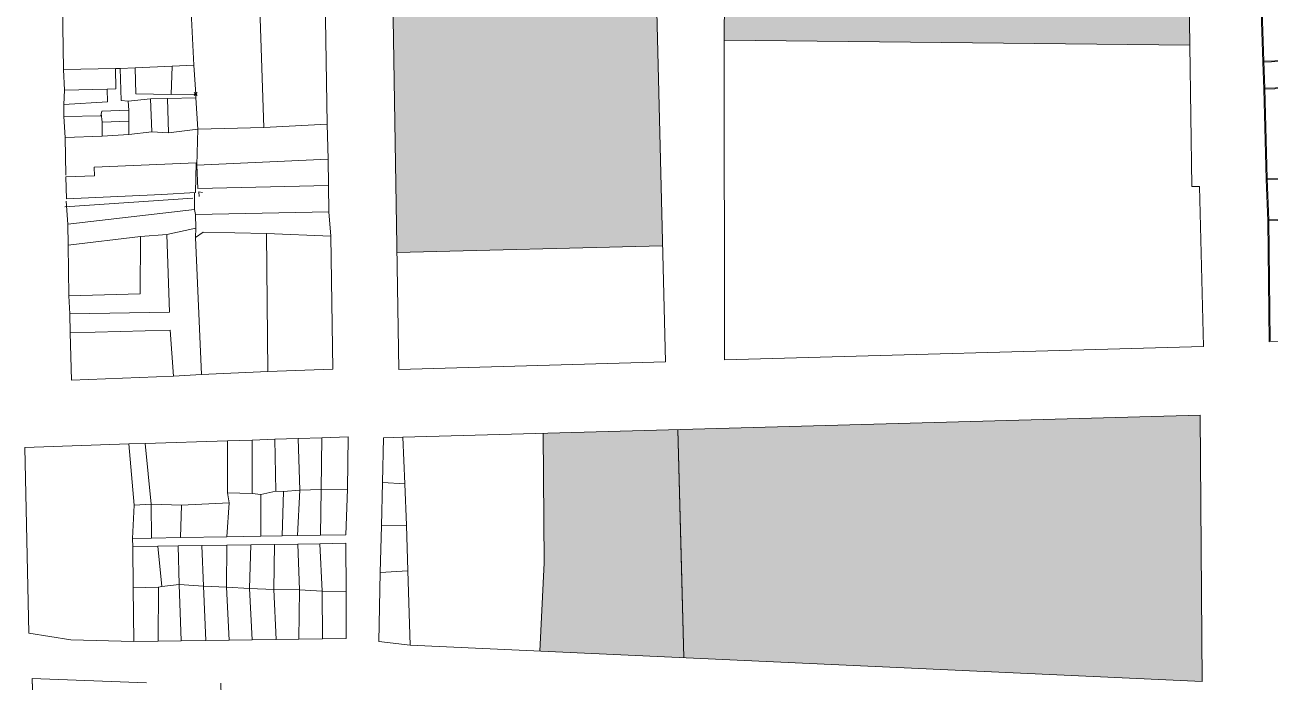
# Model space of a CAD drawing. Header units: millimetres. Extents: x 1956 to 626126, y 2654 to 1331070.
# Drawn here: x 625442.6 to 625842.1, y 1329709.7 to 1329920.4 of the extents above; entities that cross this region are included whole.
import ezdxf

# ---------------------------------------------------------------- set-up
doc = ezdxf.new("R2010")
doc.units = ezdxf.units.MM
doc.header["$PDMODE"] = 35
doc.header["$PDSIZE"] = 0.5
doc.layers.add('CVL_CUADCON_TIT', color=1, linetype='Continuous')
doc.layers.add('Nivel 30', color=7, linetype='Continuous', lineweight=0)

msp = doc.modelspace()

# ---------------------------------------------------------------- hatches: boundary and pattern name
at = {"lineweight": 0}
h = msp.add_hatch(color=9, dxfattribs=at)
h.dxf.hatch_style = 1
h.paths.add_polyline_path([(625815.73, 1329950.46), (625667.16, 1329940.31), (625666.93, 1329915.51), (625816.31, 1329913.92)])
h = msp.add_hatch(color=9, dxfattribs=at)
h.dxf.hatch_style = 1
h.paths.add_polyline_path([(625645.02, 1329938.38), (625560.56, 1329932.49), (625561.95, 1329847.47), (625647.2, 1329849.56)])
h = msp.add_hatch(color=9, dxfattribs=at)
h.dxf.hatch_style = 1
h.paths.add_polyline_path([(625819.67, 1329795.31), (625652.06, 1329790.69), (625653.23, 1329746.51), (625654, 1329717.51), (625820.25, 1329709.84)])
h = msp.add_hatch(color=9, dxfattribs=at)
h.dxf.hatch_style = 1
h.paths.add_polyline_path([(625652.06, 1329790.69), (625608.86, 1329789.5), (625609.15, 1329747.91), (625607.77, 1329719.64), (625654, 1329717.51), (625653.23, 1329746.51)])

# ---------------------------------------------------------------- linework, layer by layer
at = {"color": 1, "lineweight": 0}
for p, q in [((625815.73, 1329950.46), (625816.31, 1329913.92)), ((625815.73, 1329950.46), (625816.31, 1329913.92)), ((625666.93, 1329915.51), (625667.16, 1329940.31)), ((625666.93, 1329915.51), (625667.16, 1329940.31)), ((625645.02, 1329938.38), (625648.11, 1329812.41)), ((625645.02, 1329938.38), (625648.11, 1329812.41)), ((625538.87, 1329931.52), (625539.58, 1329888.62)), ((625538.87, 1329931.52), (625539.58, 1329888.62)), ((625562.57, 1329809.9), (625560.56, 1329932.52)), ((625562.57, 1329809.9), (625560.56, 1329932.52)), ((625495.7, 1329929.04), (625496.81, 1329907.55)), ((625495.7, 1329929.04), (625496.81, 1329907.55)), ((625517.84, 1329930.41), (625519.32, 1329887.57)), ((625517.84, 1329930.41), (625519.32, 1329887.57)), ((625455.06, 1329906.15), (625454.71, 1329926.73)), ((625455.06, 1329906.15), (625454.71, 1329926.73)), ((625839.17, 1329924.58), (625839.72, 1329908.48)), ((625839.5, 1329924.88), (625840.05, 1329908.78)), ((625666.93, 1329915.51), (625667.01, 1329813)), ((625666.93, 1329915.51), (625816.31, 1329913.92)), ((625666.93, 1329915.51), (625816.31, 1329913.92)), ((625666.93, 1329915.51), (625667.01, 1329813)), ((625816.98, 1329868.59), (625816.31, 1329913.92)), ((625816.98, 1329868.59), (625816.31, 1329913.92)), ((625489.91, 1329907.16), (625478.02, 1329906.65)), ((625489.91, 1329907.16), (625478.02, 1329906.65)), ((625489.91, 1329907.16), (625489.54, 1329898.11)), ((625489.91, 1329907.16), (625489.54, 1329898.11)), ((625496.81, 1329907.55), (625489.91, 1329907.16)), ((625496.81, 1329907.55), (625489.91, 1329907.16)), ((625497.42, 1329898.25), (625496.81, 1329907.55)), ((625497.42, 1329898.25), (625496.81, 1329907.55)), ((625839.72, 1329908.48), (625872.88, 1329909.63)), ((625839.72, 1329908.48), (625840.08, 1329899.84)), ((625840.05, 1329908.78), (625873.21, 1329909.94)), ((625840.05, 1329908.78), (625840.4, 1329900.15)), ((625455.06, 1329906.15), (625471.67, 1329906.47)), ((625455.06, 1329906.15), (625471.67, 1329906.47)), ((625455.06, 1329906.15), (625455.29, 1329899.44)), ((625455.06, 1329906.15), (625455.29, 1329899.44)), ((625471.67, 1329906.47), (625471.8, 1329899.87)), ((625473.14, 1329906.43), (625471.67, 1329906.47)), ((625473.14, 1329906.43), (625471.67, 1329906.47)), ((625471.67, 1329906.47), (625471.8, 1329899.87)), ((625478.02, 1329906.65), (625473.14, 1329906.43)), ((625478.02, 1329906.65), (625473.14, 1329906.43)), ((625473.14, 1329906.43), (625473.5, 1329896.21)), ((625473.14, 1329906.43), (625473.5, 1329896.21)), ((625478.02, 1329906.65), (625478.21, 1329898.32)), ((625478.02, 1329906.65), (625478.21, 1329898.32)), ((625455.11, 1329894.91), (625455.29, 1329899.44)), ((625455.11, 1329894.91), (625455.29, 1329899.44)), ((625455.29, 1329899.44), (625469.06, 1329899.8)), ((625455.29, 1329899.44), (625469.06, 1329899.8)), ((625471.8, 1329899.87), (625469.06, 1329899.8)), ((625471.8, 1329899.87), (625469.06, 1329899.8)), ((625469.06, 1329899.8), (625469.08, 1329895.79)), ((625469.06, 1329899.8), (625469.08, 1329895.79)), ((625840.08, 1329899.84), (625873.18, 1329900.9)), ((625840.08, 1329899.84), (625840.83, 1329870.85)), ((625840.4, 1329900.15), (625873.51, 1329901.2)), ((625840.4, 1329900.15), (625841.16, 1329871.15)), ((625469.08, 1329895.79), (625455.11, 1329894.91)), ((625469.08, 1329895.79), (625455.11, 1329894.91)), ((625455.11, 1329894.91), (625455.13, 1329891.1)), ((625455.11, 1329894.91), (625455.13, 1329891.1)), ((625473.5, 1329896.21), (625475.73, 1329895.97)), ((625473.5, 1329896.21), (625475.73, 1329895.97)), ((625475.73, 1329895.97), (625482.94, 1329896.71)), ((625475.73, 1329895.97), (625482.94, 1329896.71)), ((625475.73, 1329895.97), (625475.95, 1329893.12)), ((625475.73, 1329895.97), (625475.95, 1329893.12)), ((625478.21, 1329898.32), (625489.54, 1329898.11)), ((625478.21, 1329898.32), (625489.54, 1329898.11)), ((625482.94, 1329896.71), (625488.33, 1329896.84)), ((625482.94, 1329896.71), (625488.33, 1329896.84)), ((625482.94, 1329896.71), (625483.4, 1329886.09)), ((625482.94, 1329896.71), (625483.4, 1329886.09)), ((625488.33, 1329896.84), (625497.47, 1329897.03)), ((625488.33, 1329896.84), (625497.47, 1329897.03)), ((625488.33, 1329896.84), (625488.69, 1329885.76)), ((625488.33, 1329896.84), (625488.69, 1329885.76)), ((625489.54, 1329898.11), (625497.42, 1329898.25)), ((625489.54, 1329898.11), (625497.42, 1329898.25)), ((625497.42, 1329898.25), (625497.47, 1329897.03)), ((625497.42, 1329898.25), (625497.47, 1329897.03)), ((625497.47, 1329897.03), (625498.13, 1329887.02)), ((625497.47, 1329897.03), (625498.13, 1329887.02)), ((625467.02, 1329891.26), (625455.13, 1329891.1)), ((625467.02, 1329891.26), (625455.13, 1329891.1)), ((625455.13, 1329891.1), (625455.52, 1329884.34)), ((625455.13, 1329891.1), (625455.52, 1329884.34)), ((625467.26, 1329892.73), (625467.02, 1329891.26)), ((625467.26, 1329892.73), (625467.02, 1329891.26)), ((625467.14, 1329891.99), (625467.43, 1329889.22)), ((625467.14, 1329891.99), (625467.43, 1329889.22)), ((625475.95, 1329893.12), (625467.26, 1329892.73)), ((625475.95, 1329893.12), (625467.26, 1329892.73)), ((625475.97, 1329889.57), (625475.95, 1329893.12)), ((625475.97, 1329889.57), (625475.95, 1329893.12)), ((625467.43, 1329889.22), (625475.97, 1329889.57)), ((625467.43, 1329889.22), (625475.97, 1329889.57)), ((625467.46, 1329884.7), (625467.43, 1329889.22)), ((625467.46, 1329884.7), (625467.43, 1329889.22)), ((625475.97, 1329889.57), (625475.99, 1329885.3)), ((625475.97, 1329889.57), (625475.99, 1329885.3)), ((625498.13, 1329887.02), (625488.69, 1329885.76)), ((625498.13, 1329887.02), (625488.69, 1329885.76)), ((625498.13, 1329887.02), (625497.83, 1329875.43)), ((625498.13, 1329887.02), (625497.83, 1329875.43)), ((625498.13, 1329887.02), (625519.32, 1329887.57)), ((625498.13, 1329887.02), (625519.32, 1329887.57)), ((625519.32, 1329887.57), (625539.58, 1329888.62)), ((625519.32, 1329887.57), (625539.58, 1329888.62)), ((625539.58, 1329888.62), (625539.89, 1329877.34)), ((625539.58, 1329888.62), (625539.89, 1329877.34)), ((625455.52, 1329884.34), (625467.46, 1329884.7)), ((625455.52, 1329884.34), (625467.46, 1329884.7)), ((625455.52, 1329884.34), (625455.76, 1329872.2)), ((625475.99, 1329885.3), (625467.46, 1329884.7)), ((625475.99, 1329885.3), (625467.46, 1329884.7)), ((625483.4, 1329886.09), (625475.99, 1329885.3)), ((625483.4, 1329886.09), (625475.99, 1329885.3)), ((625488.69, 1329885.76), (625483.4, 1329886.09)), ((625488.69, 1329885.76), (625483.4, 1329886.09)), ((625497.83, 1329875.43), (625539.89, 1329877.34)), ((625497.83, 1329875.43), (625539.89, 1329877.34)), ((625498.07, 1329867.91), (625497.83, 1329875.43)), ((625498.07, 1329867.91), (625497.83, 1329875.43)), ((625539.89, 1329877.34), (625539.98, 1329868.96)), ((625539.89, 1329877.34), (625539.98, 1329868.96)), ((625840.83, 1329870.85), (625872.26, 1329871.5)), ((625841.16, 1329871.15), (625872.59, 1329871.8)), ((625841.16, 1329871.15), (625841.62, 1329857.95)), ((625539.98, 1329868.96), (625498.07, 1329867.91)), ((625539.98, 1329868.96), (625498.07, 1329867.91)), ((625539.98, 1329868.96), (625540.12, 1329860.52)), ((625539.98, 1329868.96), (625540.12, 1329860.52)), ((625819.42, 1329868.65), (625816.98, 1329868.59)), ((625819.42, 1329868.65), (625816.98, 1329868.59)), ((625820.68, 1329817.28), (625819.42, 1329868.65)), ((625820.68, 1329817.28), (625819.42, 1329868.65)), ((625840.83, 1329870.85), (625841.29, 1329857.64)), ((625455.46, 1329862.03), (625496.55, 1329864.81)), ((625456.41, 1329856.5), (625455.92, 1329863.86)), ((625456.41, 1329856.5), (625455.92, 1329863.86)), ((625497.01, 1329866.64), (625497.03, 1329861.25)), ((625497.01, 1329866.64), (625497.03, 1329861.25)), ((625498.43, 1329866.89), (625499.6, 1329866.7)), ((625498.54, 1329865.42), (625498.43, 1329866.89)), ((625456.41, 1329856.5), (625497.03, 1329861.25)), ((625456.41, 1329856.5), (625497.03, 1329861.25)), ((625497.03, 1329861.25), (625497.35, 1329859.57)), ((625497.03, 1329861.25), (625497.35, 1329859.57)), ((625540.12, 1329860.52), (625497.35, 1329859.57)), ((625540.12, 1329860.52), (625497.35, 1329859.57)), ((625497.35, 1329859.57), (625497.42, 1329855.2)), ((625497.35, 1329859.57), (625497.42, 1329855.2)), ((625540.82, 1329852.7), (625540.12, 1329860.52)), ((625540.82, 1329852.7), (625540.12, 1329860.52)), ((625456.49, 1329849.79), (625456.41, 1329856.5)), ((625456.49, 1329849.79), (625456.41, 1329856.5)), ((625488.13, 1329853.18), (625497.42, 1329855.2)), ((625488.13, 1329853.18), (625497.42, 1329855.2)), ((625497.42, 1329855.2), (625497.33, 1329852.25)), ((625497.42, 1329855.2), (625497.33, 1329852.25)), ((625841.29, 1329857.64), (625871.3, 1329858.34)), ((625841.29, 1329857.64), (625841.79, 1329818.79)), ((625841.62, 1329857.95), (625871.63, 1329858.65)), ((625841.62, 1329857.95), (625842.12, 1329819.1)), ((625456.49, 1329849.79), (625479.7, 1329852.53)), ((625456.49, 1329849.79), (625479.7, 1329852.53)), ((625479.7, 1329852.53), (625479.58, 1329834.13)), ((625479.7, 1329852.53), (625479.58, 1329834.13)), ((625488.13, 1329853.18), (625479.7, 1329852.53)), ((625488.13, 1329853.18), (625479.7, 1329852.53)), ((625489.06, 1329828.33), (625488.13, 1329853.18)), ((625489.06, 1329828.33), (625488.13, 1329853.18)), ((625497.33, 1329852.25), (625499.86, 1329853.99)), ((625497.33, 1329852.25), (625499.86, 1329853.99)), ((625499.32, 1329808.3), (625497.33, 1329852.25)), ((625499.32, 1329808.3), (625497.33, 1329852.25)), ((625499.86, 1329853.99), (625520.09, 1329853.52)), ((625499.86, 1329853.99), (625520.09, 1329853.52)), ((625540.82, 1329852.7), (625520.09, 1329853.52)), ((625520.09, 1329853.52), (625520.6, 1329809.31)), ((625520.09, 1329853.52), (625520.6, 1329809.31)), ((625540.82, 1329852.7), (625520.09, 1329853.52)), ((625540.82, 1329852.7), (625541.38, 1329810.06)), ((625540.82, 1329852.7), (625541.38, 1329810.06)), ((625456.72, 1329833.53), (625456.49, 1329849.79)), ((625456.72, 1329833.53), (625456.49, 1329849.79)), ((625561.95, 1329847.47), (625647.2, 1329849.56)), ((625479.58, 1329834.13), (625456.72, 1329833.53)), ((625479.58, 1329834.13), (625456.72, 1329833.53)), ((625456.72, 1329833.53), (625457.01, 1329827.79)), ((625456.72, 1329833.53), (625457.01, 1329827.79)), ((625457.01, 1329827.79), (625489.06, 1329828.33)), ((625457.01, 1329827.79), (625489.06, 1329828.33)), ((625457.19, 1329821.64), (625457.01, 1329827.79)), ((625457.19, 1329821.64), (625457.01, 1329827.79)), ((625489.19, 1329822.49), (625457.19, 1329821.64)), ((625489.19, 1329822.49), (625457.19, 1329821.64)), ((625457.19, 1329821.64), (625457.62, 1329806.54)), ((625457.19, 1329821.64), (625457.62, 1329806.54)), ((625490.28, 1329807.8), (625489.19, 1329822.49)), ((625490.28, 1329807.8), (625489.19, 1329822.49)), ((625841.79, 1329818.79), (625872.76, 1329819.44)), ((625667.01, 1329813), (625820.68, 1329817.28)), ((625667.01, 1329813), (625820.68, 1329817.28)), ((625648.11, 1329812.41), (625562.57, 1329809.9)), ((625648.11, 1329812.41), (625562.57, 1329809.9)), ((625457.62, 1329806.54), (625490.28, 1329807.8)), ((625457.62, 1329806.54), (625490.28, 1329807.8)), ((625499.32, 1329808.3), (625490.28, 1329807.8)), ((625499.32, 1329808.3), (625490.28, 1329807.8)), ((625520.6, 1329809.31), (625499.32, 1329808.3)), ((625520.6, 1329809.31), (625499.32, 1329808.3)), ((625541.38, 1329810.06), (625520.6, 1329809.31)), ((625541.38, 1329810.06), (625520.6, 1329809.31)), ((625563.91, 1329788.26), (625819.67, 1329795.31)), ((625819.67, 1329795.31), (625820.25, 1329709.84)), ((625481.2, 1329786.2), (625507.6, 1329787.04)), ((625507.6, 1329787.04), (625515.54, 1329787.3)), ((625507.65, 1329770.39), (625507.6, 1329787.04)), ((625515.54, 1329787.3), (625522.84, 1329787.53)), ((625515.57, 1329770.21), (625515.54, 1329787.3)), ((625522.84, 1329787.53), (625530.31, 1329787.77)), ((625523.12, 1329770.91), (625522.84, 1329787.53)), ((625530.31, 1329787.77), (625537.91, 1329788.01)), ((625530.79, 1329771.23), (625530.31, 1329787.77)), ((625537.91, 1329788.01), (625537.68, 1329771.44)), ((625537.91, 1329788.01), (625546.34, 1329788.28)), ((625546.34, 1329788.28), (625546.09, 1329771.6)), ((625557.3, 1329773.65), (625557.64, 1329788.01)), ((625557.64, 1329788.01), (625563.91, 1329788.26)), ((625564.56, 1329773.26), (625563.91, 1329788.26)), ((625442.63, 1329784.91), (625475.98, 1329786.04)), ((625443.92, 1329725.32), (625442.63, 1329784.91)), ((625475.98, 1329786.04), (625481.2, 1329786.2)), ((625475.98, 1329786.04), (625477.63, 1329766.4)), ((625483.1, 1329766.76), (625481.2, 1329786.2)), ((625530.79, 1329771.23), (625525.56, 1329770.83)), ((625530.07, 1329756.65), (625530.79, 1329771.23)), ((625530.79, 1329771.23), (625537.68, 1329771.44)), ((625537.68, 1329771.44), (625537.46, 1329756.77)), ((625546.09, 1329771.6), (625537.68, 1329771.44)), ((625546.09, 1329771.6), (625545.57, 1329756.9)), ((625556.98, 1329759.82), (625557.3, 1329773.65)), ((625557.3, 1329773.65), (625564.56, 1329773.26)), ((625564.56, 1329773.26), (625565.03, 1329759.96)), ((625508.21, 1329767.2), (625492.89, 1329766.39)), ((625507.44, 1329756.27), (625508.21, 1329767.2)), ((625508.21, 1329767.2), (625507.65, 1329770.39)), ((625515.57, 1329770.21), (625507.65, 1329770.39)), ((625515.57, 1329770.21), (625518.29, 1329769.85)), ((625518.29, 1329769.85), (625518.27, 1329756.45)), ((625518.29, 1329769.85), (625523.12, 1329770.91)), ((625523.12, 1329770.91), (625525.56, 1329770.83)), ((625525.12, 1329756.57), (625525.56, 1329770.83)), ((625477.63, 1329766.4), (625477.1, 1329755.77)), ((625483.1, 1329766.76), (625477.63, 1329766.4)), ((625483.1, 1329766.76), (625483.22, 1329755.88)), ((625492.89, 1329766.39), (625483.1, 1329766.76)), ((625492.89, 1329766.39), (625492.54, 1329756.03)), ((625556.63, 1329744.8), (625556.98, 1329759.82)), ((625556.98, 1329759.82), (625565.03, 1329759.96)), ((625565.49, 1329745.38), (625565.03, 1329759.96)), ((625483.22, 1329755.88), (625477.1, 1329755.77)), ((625477.1, 1329755.77), (625477.21, 1329753.09)), ((625492.54, 1329756.03), (625483.22, 1329755.88)), ((625507.44, 1329756.27), (625492.54, 1329756.03)), ((625518.27, 1329756.45), (625507.44, 1329756.27)), ((625525.12, 1329756.57), (625518.27, 1329756.45)), ((625530.07, 1329756.65), (625525.12, 1329756.57)), ((625537.46, 1329756.77), (625530.07, 1329756.65)), ((625545.57, 1329756.9), (625537.46, 1329756.77)), ((625477.21, 1329753.09), (625485.3, 1329753.22)), ((625477.21, 1329753.09), (625477.35, 1329739.9)), ((625485.3, 1329753.22), (625491.82, 1329753.33)), ((625485.3, 1329753.22), (625486.6, 1329740.29)), ((625491.82, 1329753.33), (625499.36, 1329753.45)), ((625492.14, 1329741.03), (625491.82, 1329753.33)), ((625499.36, 1329753.45), (625507.42, 1329753.58)), ((625499.87, 1329740.41), (625499.36, 1329753.45)), ((625507.42, 1329753.58), (625507.3, 1329740.1)), ((625507.42, 1329753.58), (625515.07, 1329753.7)), ((625514.65, 1329739.69), (625515.07, 1329753.7)), ((625515.07, 1329753.7), (625522.73, 1329753.83)), ((625522.73, 1329753.83), (625522.5, 1329739.42)), ((625522.73, 1329753.83), (625530.22, 1329753.95)), ((625530.22, 1329753.95), (625537.26, 1329754.06)), ((625530.73, 1329739.25), (625530.22, 1329753.95)), ((625537.26, 1329754.06), (625545.6, 1329754.2)), ((625538.04, 1329738.84), (625537.26, 1329754.06)), ((625545.6, 1329754.2), (625545.67, 1329738.73)), ((625556.12, 1329722.67), (625556.63, 1329744.8)), ((625565.49, 1329745.38), (625556.63, 1329744.8)), ((625566.22, 1329721.55), (625565.49, 1329745.38)), ((625485.54, 1329740.14), (625477.35, 1329739.9)), ((625477.58, 1329722.69), (625477.35, 1329739.9)), ((625485.41, 1329722.8), (625485.54, 1329740.14)), ((625485.54, 1329740.14), (625486.6, 1329740.29)), ((625486.6, 1329740.29), (625492.14, 1329741.03)), ((625492.14, 1329741.03), (625492.72, 1329722.91)), ((625492.14, 1329741.03), (625499.87, 1329740.41)), ((625500.71, 1329723.03), (625499.87, 1329740.41)), ((625507.3, 1329740.1), (625499.87, 1329740.41)), ((625507.3, 1329740.1), (625508.13, 1329723.13)), ((625507.3, 1329740.1), (625514.65, 1329739.69)), ((625522.5, 1329739.42), (625514.65, 1329739.69)), ((625514.65, 1329739.69), (625515.55, 1329723.24)), ((625523.23, 1329723.36), (625522.5, 1329739.42)), ((625522.5, 1329739.42), (625530.73, 1329739.25)), ((625530.54, 1329723.46), (625530.73, 1329739.25)), ((625538.04, 1329738.84), (625530.73, 1329739.25)), ((625538.09, 1329723.57), (625538.04, 1329738.84)), ((625545.67, 1329738.73), (625538.04, 1329738.84)), ((625545.67, 1329738.73), (625545.73, 1329723.69)), ((625457.32, 1329723.28), (625443.92, 1329725.32)), ((625477.58, 1329722.69), (625457.32, 1329723.28)), ((625508.13, 1329723.13), (625500.71, 1329723.03)), ((625515.55, 1329723.24), (625508.13, 1329723.13)), ((625523.23, 1329723.36), (625515.55, 1329723.24)), ((625530.54, 1329723.46), (625523.23, 1329723.36)), ((625538.09, 1329723.57), (625530.54, 1329723.46)), ((625545.73, 1329723.69), (625538.09, 1329723.57)), ((625485.41, 1329722.8), (625477.58, 1329722.69)), ((625492.72, 1329722.91), (625485.41, 1329722.8)), ((625500.71, 1329723.03), (625492.72, 1329722.91)), ((625566.22, 1329721.55), (625556.12, 1329722.67)), ((625820.25, 1329709.84), (625566.22, 1329721.55)), ((625445.01, 1329710.87), (625481.6, 1329709.41)), ((625446.29, 1329658.23), (625445.01, 1329710.87))]:
    msp.add_line(p, q, dxfattribs=at)
at = {"color": 1, "lineweight": 0, "ltscale": 0.5}
for p, q in [((625464.82, 1329874.83), (625497.61, 1329876.22)), ((625497.61, 1329876.22), (625464.82, 1329874.83)), ((625497.61, 1329876.22), (625497.38, 1329866.71)), ((625497.38, 1329866.71), (625497.61, 1329876.22)), ((625455.77, 1329871.66), (625464.95, 1329872.07)), ((625464.95, 1329872.07), (625455.77, 1329871.66)), ((625455.94, 1329864.64), (625455.77, 1329871.66)), ((625455.77, 1329871.66), (625455.94, 1329864.64)), ((625464.95, 1329872.07), (625464.82, 1329874.83)), ((625464.82, 1329874.83), (625464.95, 1329872.07)), ((625486.54, 1329866.01), (625455.94, 1329864.64)), ((625455.94, 1329864.64), (625486.54, 1329866.01)), ((625497.38, 1329866.71), (625486.54, 1329866.01)), ((625486.54, 1329866.01), (625497.38, 1329866.71))]:
    msp.add_line(p, q, dxfattribs=at)
at = {"color": 1, "lineweight": 5}
msp.add_lwpolyline([(625652.06, 1329790.69), (625654, 1329717.51)], dxfattribs=at)
at = {"color": 1, "lineweight": 0}
msp.add_point((625497.42, 1329898.25), dxfattribs=at)
msp.add_point((625497.42, 1329898.25), dxfattribs=at)
at = {"layer": 'CVL_CUADCON_TIT', "color": 1, "lineweight": 0, "ltscale": 0.5, "flags": 128}
for points in [[(625608.86, 1329789.5), (625609.15, 1329747.91), (625607.77, 1329719.64)], [(625505.51, 1329709.36), (625508, 1329610.49), (625447.96, 1329610.56), (625445.01, 1329710.87)]]:
    msp.add_lwpolyline(points, dxfattribs=at)
at = {"layer": 'CVL_CUADCON_TIT', "color": 1, "lineweight": 5, "ltscale": 0.5, "flags": 128}
msp.add_lwpolyline([(625652.06, 1329790.69), (625653.23, 1329746.51), (625654, 1329717.51)], dxfattribs=at)
at = {"layer": 'Nivel 30', "color": 1, "linetype": 'Continuous', "lineweight": 0}
msp.add_line((625557.64, 1329788.01), (625563.91, 1329788.26), dxfattribs=at)

doc.saveas('drawing.dxf')
